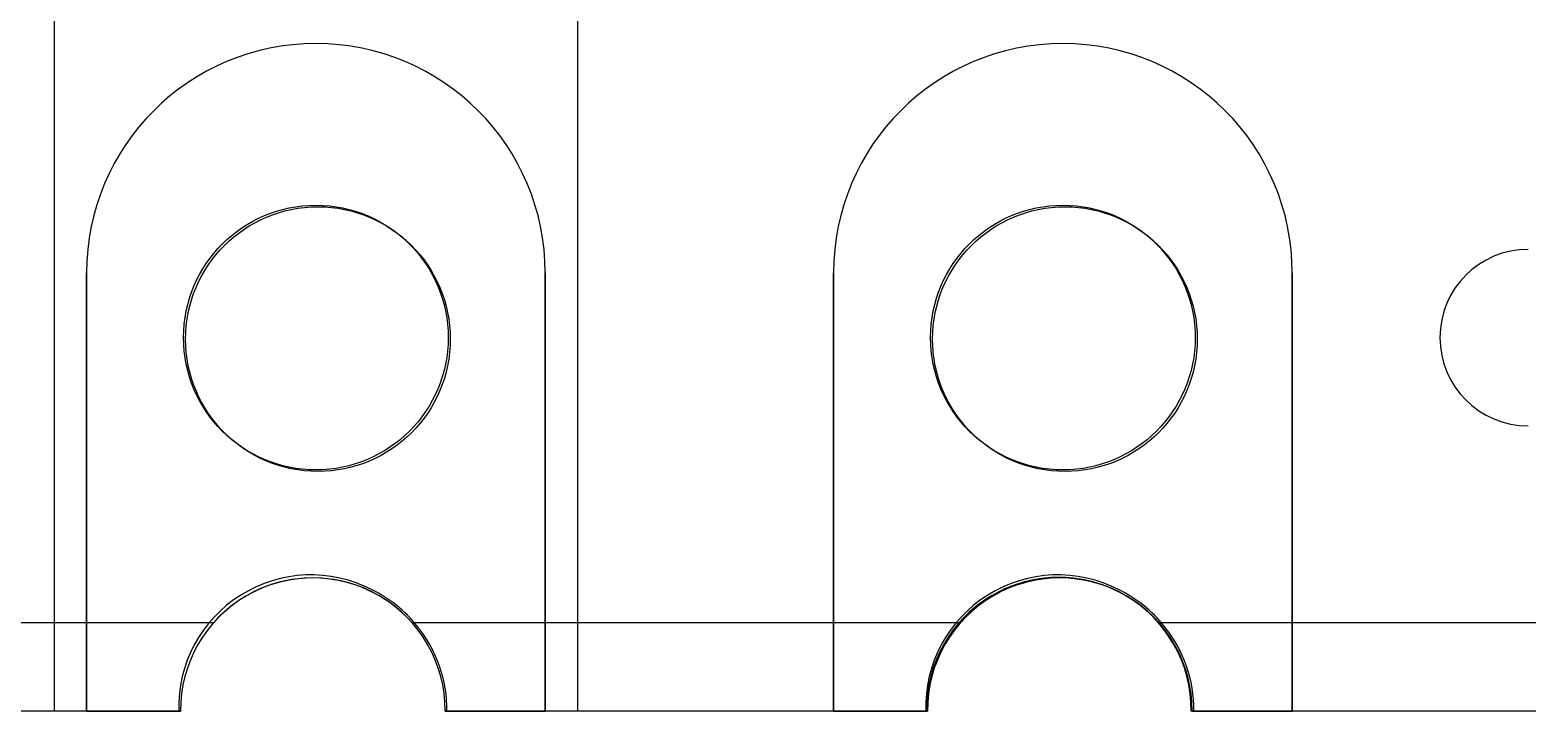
# Model space of a CAD drawing. Extents: x -14 to 27.9, y 0 to 17.8.
# Drawn here: x 1.57 to 6.66, y 0 to 2.32 of the extents above; entities that cross this region are included whole.
import ezdxf

# ---------------------------------------------------------------- set-up
doc = ezdxf.new("R2010")
doc.units = 0
doc.header["$MEASUREMENT"] = 0
doc.layers.add('Feature', color=7, linetype='CONTINUOUS')

msp = doc.modelspace()

# ---------------------------------------------------------------- linework, layer by layer
at = {"layer": 'Feature'}
for p, q in [((1.651, 0, 0.000305), (1.651, 7.239, 0.000305)), ((3.429, 2.413, 0.000305), (3.429, 0, 0.000305)), ((1.76, 1.49, 0.000305), (1.76, 0, 0.000305)), ((1.76, 1.49, 0.000305), (1.76, 0, 0.000305)), ((1.76, 1.49, 0.001305), (1.76, 0, 0.001305)), ((1.76, 1.49, 0.000305), (1.76, 1.49, 0.001305)), ((1.76, 1.49, 0.000305), (1.76, 1.49, 0.001305)), ((1.76, 1.49, 0.000305), (1.76, 0, 0.000305)), ((1.76, 1.49, 0.001305), (1.76, 0, 0.001305)), ((1.76, 1.49, -1.96222), (1.76, 1.49, -1.96322)), ((1.76, 1.49, -1.96222), (1.76, 0, -1.96222)), ((1.76, 1.49, -1.96222), (1.76, 1.49, -1.96322)), ((1.76, 0, -1.96322), (1.76, 1.49, -1.96322)), ((1.76, 0, -1.96322), (1.76, 1.49, -1.96322)), ((1.76, 1.49, -1.96222), (1.76, 0, -1.96222)), ((3.32, 0, 0.000305), (3.32, 1.49, 0.000305)), ((3.32, 1.49, 0.000305), (3.32, 1.49, 0.001305)), ((3.32, 0, 0.000305), (3.32, 1.49, 0.000305)), ((3.32, 1.49, 0.000305), (3.32, 1.49, 0.001305)), ((3.32, 0, 0.001305), (3.32, 1.49, 0.001305)), ((3.32, 0, 0.000305), (3.32, 1.49, 0.000305)), ((3.32, 0, 0.001305), (3.32, 1.49, 0.001305)), ((3.32, 0, -1.96222), (3.32, 1.49, -1.96222)), ((3.32, 1.49, -1.96322), (3.32, 0, -1.96322)), ((3.32, 1.49, -1.96222), (3.32, 1.49, -1.96322)), ((3.32, 1.49, -1.96222), (3.32, 1.49, -1.96322)), ((3.32, 1.49, -1.96322), (3.32, 0, -1.96322)), ((3.32, 0, -1.96222), (3.32, 1.49, -1.96222)), ((4.3, 1.49, 0.000305), (4.3, 0, 0.000305)), ((4.3, 1.49, 0.000305), (4.3, 0, 0.000305)), ((4.3, 1.49, 0.001305), (4.3, 0, 0.001305)), ((4.3, 1.49, 0.000305), (4.3, 1.49, 0.001305)), ((4.3, 1.49, 0.000305), (4.3, 1.49, 0.001305)), ((4.3, 1.49, 0.000305), (4.3, 0, 0.000305)), ((4.3, 1.49, 0.001305), (4.3, 0, 0.001305)), ((4.3, 1.49, -1.96222), (4.3, 1.49, -1.96322)), ((4.3, 1.49, -1.96222), (4.3, 0, -1.96222)), ((4.3, 1.49, -1.96222), (4.3, 1.49, -1.96322)), ((4.3, 0, -1.96322), (4.3, 1.49, -1.96322)), ((4.3, 0, -1.96322), (4.3, 1.49, -1.96322)), ((4.3, 1.49, -1.96222), (4.3, 0, -1.96222)), ((5.86, 0, 0.000305), (5.86, 1.49, 0.000305)), ((5.86, 1.49, 0.000305), (5.86, 1.49, 0.001305)), ((5.86, 0, 0.000305), (5.86, 1.49, 0.000305)), ((5.86, 1.49, 0.000305), (5.86, 1.49, 0.001305)), ((5.86, 0, 0.001305), (5.86, 1.49, 0.001305)), ((5.86, 0, 0.000305), (5.86, 1.49, 0.000305)), ((5.86, 0, 0.001305), (5.86, 1.49, 0.001305)), ((5.86, 0, -1.96222), (5.86, 1.49, -1.96222)), ((5.86, 1.49, -1.96322), (5.86, 0, -1.96322)), ((5.86, 1.49, -1.96222), (5.86, 1.49, -1.96322)), ((5.86, 1.49, -1.96222), (5.86, 1.49, -1.96322)), ((5.86, 1.49, -1.96322), (5.86, 0, -1.96322)), ((5.86, 0, -1.96222), (5.86, 1.49, -1.96222)), ((2.09, 1.27, -1.96322), (2.09, 1.27, -1.96222)), ((2.09, 1.27, -1.96322), (2.09, 1.27, -1.96222)), ((2.99, 1.27, -1.96192), (2.99, 1.27)), ((2.99, 1.27, -1.96192), (2.99, 1.27)), ((4.63, 1.27, -1.96322), (4.63, 1.27, -1.96222)), ((4.63, 1.27, -1.96322), (4.63, 1.27, -1.96222)), ((5.53, 1.27, -1.96192), (5.53, 1.27)), ((5.53, 1.27, -1.96192), (5.53, 1.27)), ((2.547, 0.814779, 0.001305), (2.547, 0.814779, 0.000305)), ((2.547, 0.814779, 0.001305), (2.547, 0.814779, 0.000305)), ((5.087, 0.814779, 0.001305), (5.087, 0.814779, 0.000305)), ((5.087, 0.814779, 0.001305), (5.087, 0.814779, 0.000305)), ((2.73147, 0.412013, -1.96222), (2.73147, 0.412013, -1.96322)), ((2.73147, 0.412013, -1.96222), (2.73147, 0.412013, -1.96322)), ((5.27147, 0.412013, -1.96222), (5.27147, 0.412013, -1.96322)), ((5.27147, 0.412013, -1.96222), (5.27147, 0.412013, -1.96322)), ((2.19163, 0.3, 0.000305), (0.1243, 0.3, 0.000305)), ((2.19163, 0.3, -1.96222), (0.1243, 0.3, -1.96222)), ((4.72687, 0.3, 0.000305), (2.86727, 0.3, 0.000305)), ((4.72687, 0.3, -1.96222), (2.86727, 0.3, -1.96222)), ((2.88443, 0.288437, -1.96222), (2.88443, 0.288437, -1.96322)), ((2.88443, 0.288437, -1.96222), (2.88443, 0.288437, -1.96322)), ((7.27404, 0.3, 0.000305), (5.4053, 0.3, 0.000305)), ((7.27404, 0.3, -1.96222), (5.4053, 0.3, -1.96222)), ((5.42443, 0.288437, -1.96222), (5.42443, 0.288437, -1.96322)), ((5.42443, 0.288437, -1.96222), (5.42443, 0.288437, -1.96322)), ((2.07946, 0), (0, 0)), ((2.07946, 0, -1.96192), (0, 0, -1.96192)), ((2.07946, 0), (0, 0)), ((2.07946, 0, -1.96192), (0, 0, -1.96192)), ((2.07946, 0, 0.000305), (1.651, 0, 0.000305)), ((1.76, 0, 0.000305), (2.07946, 0, 0.000305)), ((1.76, 0, 0.000305), (2.07946, 0, 0.000305)), ((1.76, 0, 0.001305), (2.07946, 0, 0.001305)), ((1.76, 0, 0.000305), (1.76, 0, 0.001305)), ((1.76, 0, 0.000305), (1.76, 0, 0.001305)), ((1.76, 0, 0.000305), (2.07946, 0, 0.000305)), ((1.76, 0, 0.001305), (2.07946, 0, 0.001305)), ((1.76, 0, -1.96222), (1.76, 0, -1.96322)), ((1.76, 0, -1.96222), (2.07355, 0, -1.96222)), ((1.76, 0, -1.96222), (1.76, 0, -1.96322)), ((2.07355, 0, -1.96322), (1.76, 0, -1.96322)), ((2.07355, 0, -1.96322), (1.76, 0, -1.96322)), ((1.76, 0, -1.96222), (2.07355, 0, -1.96222)), ((2.07355, 0, -1.96222), (2.07355, 0, -1.96322)), ((2.07355, 0, -1.96222), (2.07355, 0, -1.96322)), ((2.07946, 0, 0.000305), (2.07946, 0, 0.001305)), ((2.07946, 0, 0.000305), (2.07946, 0, 0.001305)), ((4.6161, 0), (2.97944, 0)), ((4.6161, 0, -1.96192), (2.97944, 0, -1.96192)), ((4.6161, 0), (2.97944, 0)), ((4.6161, 0, -1.96192), (2.97944, 0, -1.96192)), ((3.429, 0, 0.000305), (2.97944, 0, 0.000305)), ((4.3, 0, 0.000305), (4.61946, 0, 0.000305)), ((4.3, 0, 0.000305), (4.61946, 0, 0.000305)), ((4.3, 0, 0.001305), (4.61946, 0, 0.001305)), ((4.3, 0, 0.000305), (4.3, 0, 0.001305)), ((4.3, 0, 0.000305), (4.3, 0, 0.001305)), ((4.3, 0, 0.000305), (4.61946, 0, 0.000305)), ((4.3, 0, 0.001305), (4.61946, 0, 0.001305)), ((4.3, 0, -1.96222), (4.3, 0, -1.96322)), ((4.3, 0, -1.96222), (4.61355, 0, -1.96222)), ((4.3, 0, -1.96222), (4.3, 0, -1.96322)), ((4.61355, 0, -1.96322), (4.3, 0, -1.96322)), ((4.61355, 0, -1.96322), (4.3, 0, -1.96322)), ((4.3, 0, -1.96222), (4.61355, 0, -1.96222)), ((4.61355, 0, -1.96222), (4.61355, 0, -1.96322)), ((4.61355, 0, -1.96222), (4.61355, 0, -1.96322)), ((4.6161, 0, -1.96192), (4.6161, 0)), ((4.6161, 0, -1.96192), (4.6161, 0)), ((4.61946, 0, 0.000305), (4.61946, 0, 0.001305)), ((4.61946, 0, 0.000305), (4.61946, 0, 0.001305)), ((7.15946, 0), (5.51606, 0)), ((7.15945, 0, -1.96192), (5.51606, 0, -1.96192)), ((7.15946, 0), (5.51606, 0)), ((5.51606, 0), (5.51606, 0, -1.96192)), ((7.15945, 0, -1.96192), (5.51606, 0, -1.96192)), ((5.51606, 0), (5.51606, 0, -1.96192)), ((2.07946, 0, -1.96192), (2.07946, 0)), ((2.07946, 0, -1.96192), (2.07946, 0)), ((2.97944, 0), (2.97944, 0, -1.96192)), ((2.97944, 0), (2.97944, 0, -1.96192)), ((2.97944, 0, 0.000305), (3.32, 0, 0.000305)), ((2.97944, 0, 0.000305), (3.32, 0, 0.000305)), ((2.97944, 0, 0.001305), (3.32, 0, 0.001305)), ((2.97944, 0, 0.000305), (2.97944, 0, 0.001305)), ((2.97944, 0, 0.000305), (2.97944, 0, 0.001305)), ((2.97944, 0, 0.000305), (3.32, 0, 0.000305)), ((2.97944, 0, 0.001305), (3.32, 0, 0.001305)), ((2.9858, 0, -1.96222), (2.9858, 0, -1.96322)), ((2.9858, 0, -1.96222), (3.32, 0, -1.96222)), ((2.9858, 0, -1.96222), (2.9858, 0, -1.96322)), ((3.32, 0, -1.96322), (2.9858, 0, -1.96322)), ((3.32, 0, -1.96322), (2.9858, 0, -1.96322)), ((2.9858, 0, -1.96222), (3.32, 0, -1.96222)), ((3.32, 0, 0.000305), (3.32, 0, 0.001305)), ((3.32, 0, 0.000305), (3.32, 0, 0.001305)), ((3.32, 0, -1.96222), (3.32, 0, -1.96322)), ((3.32, 0, -1.96222), (3.32, 0, -1.96322)), ((5.51944, 0, 0.000305), (5.86, 0, 0.000305)), ((5.51944, 0, 0.000305), (5.86, 0, 0.000305)), ((5.51944, 0, 0.001305), (5.86, 0, 0.001305)), ((5.51944, 0, 0.000305), (5.51944, 0, 0.001305)), ((5.51944, 0, 0.000305), (5.51944, 0, 0.001305)), ((5.51944, 0, 0.000305), (5.86, 0, 0.000305)), ((5.51944, 0, 0.001305), (5.86, 0, 0.001305)), ((5.5258, 0, -1.96222), (5.5258, 0, -1.96322)), ((5.5258, 0, -1.96222), (5.86, 0, -1.96222)), ((5.5258, 0, -1.96222), (5.5258, 0, -1.96322)), ((5.86, 0, -1.96322), (5.5258, 0, -1.96322)), ((5.86, 0, -1.96322), (5.5258, 0, -1.96322)), ((5.5258, 0, -1.96222), (5.86, 0, -1.96222)), ((5.86, 0, 0.000305), (5.86, 0, 0.001305)), ((5.86, 0, 0.000305), (5.86, 0, 0.001305)), ((5.86, 0, -1.96222), (5.86, 0, -1.96322)), ((5.86, 0, -1.96222), (5.86, 0, -1.96322))]:
    msp.add_line(p, q, dxfattribs=at)
for centre in [(2.54, 1.27), (2.54, 1.27), (2.54, 1.27), (2.54, 1.27), (2.54, 1.27), (2.54, 1.27), (2.54, 1.27), (2.54, 1.27), (2.54, 1.27), (2.54, 1.27), (2.54, 1.27), (2.547, 1.26478), (2.547, 1.26478), (2.547, 1.26478), (2.547, 1.26478), (2.547, 1.26478), (5.08, 1.27), (5.08, 1.27), (5.08, 1.27), (5.08, 1.27), (5.08, 1.27), (5.08, 1.27), (5.08, 1.27), (5.08, 1.27), (5.08, 1.27), (5.08, 1.27), (5.087, 1.26478), (5.087, 1.26478), (5.087, 1.26478), (5.087, 1.26478), (5.087, 1.26478)]:
    msp.add_circle(centre, 0.45, dxfattribs=at)
for centre, radius, start, end in [((2.54, 1.49, 0.000305), 0.78, 0, 180), ((2.54, 1.49, 0.000305), 0.78, 0, 180), ((2.54, 1.49, 0.001305), 0.78, 0, 180), ((2.54, 1.49, 0.000305), 0.78, 0, 180), ((2.54, 1.49, 0.001305), 0.78, 0, 180), ((2.54, 1.49, -1.96222), 0.78, 0, 180), ((2.54, 1.49, -1.96322), 0.78, 0, 180), ((2.54, 1.49, -1.96322), 0.78, 0, 180), ((2.54, 1.49, -1.96222), 0.78, 0, 180), ((5.08, 1.49, 0.000305), 0.78, 0, 180), ((5.08, 1.49, 0.000305), 0.78, 0, 180), ((5.08, 1.49, 0.001305), 0.78, 0, 180), ((5.08, 1.49, 0.000305), 0.78, 0, 180), ((5.08, 1.49, 0.001305), 0.78, 0, 180), ((5.08, 1.49, -1.96222), 0.78, 0, 180), ((5.08, 1.49, -1.96322), 0.78, 0, 180), ((5.08, 1.49, -1.96322), 0.78, 0, 180), ((5.08, 1.49, -1.96222), 0.78, 0, 180), ((6.662, 1.27, -1.96222), 0.3, 90, -90), ((2.52337, 0.013023, -1.96322), 0.45, 62.4546, -178.342), ((2.52337, 0.013023, -1.96222), 0.45, 62.4546, -178.342), ((2.52337, 0.013023, -1.96322), 0.45, 62.4546, -178.342), ((2.52337, 0.013023, -1.96222), 0.45, 62.4546, -178.342), ((5.06337, 0.013023, -1.96322), 0.45, 62.4546, -178.342), ((5.06337, 0.013023, -1.96222), 0.45, 62.4546, -178.342), ((5.06337, 0.013023, -1.96322), 0.45, 62.4546, -178.342), ((5.06337, 0.013023, -1.96222), 0.45, 62.4546, -178.342), ((2.52945, 0.002716), 0.45, -0.345769, -179.654), ((2.52945, 0.002716, -1.96192), 0.45, -0.345768, -179.654), ((2.52945, 0.002716, -1.96192), 0.45, -0.345768, -179.654), ((2.52945, 0.002716), 0.45, -0.345769, -179.654), ((2.52945, 0.002716, 0.000305), 0.45, -0.34577, -179.654), ((2.52945, 0.002716, 0.000305), 0.45, -0.345769, -179.654), ((2.52945, 0.002716, 0.001305), 0.45, -0.34577, -179.654), ((2.52945, 0.002716, 0.000305), 0.45, -0.34577, -179.654), ((2.52945, 0.002716, 0.000305), 0.45, -0.34577, -179.654), ((2.52945, 0.002716, 0.001305), 0.45, -0.34577, -179.654), ((2.52945, 0.002716, 0.000305), 0.45, 41.3481, 138.652), ((2.52945, 0.002716, -1.96222), 0.45, 41.3481, 138.652), ((2.53199, 0.008642, -1.96322), 0.45, 38.4452, 63.6863), ((2.53199, 0.008642, -1.96222), 0.45, 38.4452, 63.6863), ((2.53199, 0.008642, -1.96322), 0.45, 38.4452, 63.6863), ((2.53199, 0.008642, -1.96222), 0.45, 38.4452, 63.6863), ((5.06608, 0.004307), 0.45, -0.548368, -179.452), ((5.06608, 0.004307, -1.96192), 0.45, -0.548368, -179.452), ((5.06608, 0.004307), 0.45, -0.548368, -179.452), ((5.06608, 0.004307, -1.96192), 0.45, -0.548368, -179.452), ((5.06945, 0.002716, 0.000305), 0.45, -0.34577, -179.654), ((5.06945, 0.002716, 0.001305), 0.45, -0.34577, -179.654), ((5.06945, 0.002716, 0.000305), 0.45, -0.34577, -179.654), ((5.06945, 0.002716, 0.000305), 0.45, -0.34577, -179.654), ((5.06945, 0.002716, 0.001305), 0.45, -0.34577, -179.654), ((5.06608, 0.004307, 0.000305), 0.45, 41.0788, 138.921), ((5.06608, 0.004307, -1.96222), 0.45, 41.0788, 138.921), ((5.07199, 0.008642, -1.96322), 0.45, 38.4452, 63.6863), ((5.07199, 0.008642, -1.96222), 0.45, 38.4452, 63.6863), ((5.07199, 0.008642, -1.96322), 0.45, 38.4452, 63.6863), ((5.07199, 0.008642, -1.96222), 0.45, 38.4452, 63.6863), ((2.53581, 0.003894, -1.96322), 0.45, -0.495774, 39.2213), ((2.53581, 0.003894, -1.96222), 0.45, -0.495774, 39.2213), ((2.53581, 0.003894, -1.96322), 0.45, -0.495774, 39.2213), ((2.53581, 0.003894, -1.96222), 0.45, -0.495774, 39.2213), ((5.07581, 0.003894, -1.96322), 0.45, -0.495774, 39.2213), ((5.07581, 0.003894, -1.96222), 0.45, -0.495774, 39.2213), ((5.07581, 0.003894, -1.96322), 0.45, -0.495774, 39.2213), ((5.07581, 0.003894, -1.96222), 0.45, -0.495774, 39.2213)]:
    msp.add_arc(centre, radius, start, end, dxfattribs=at)

doc.saveas('drawing.dxf')
